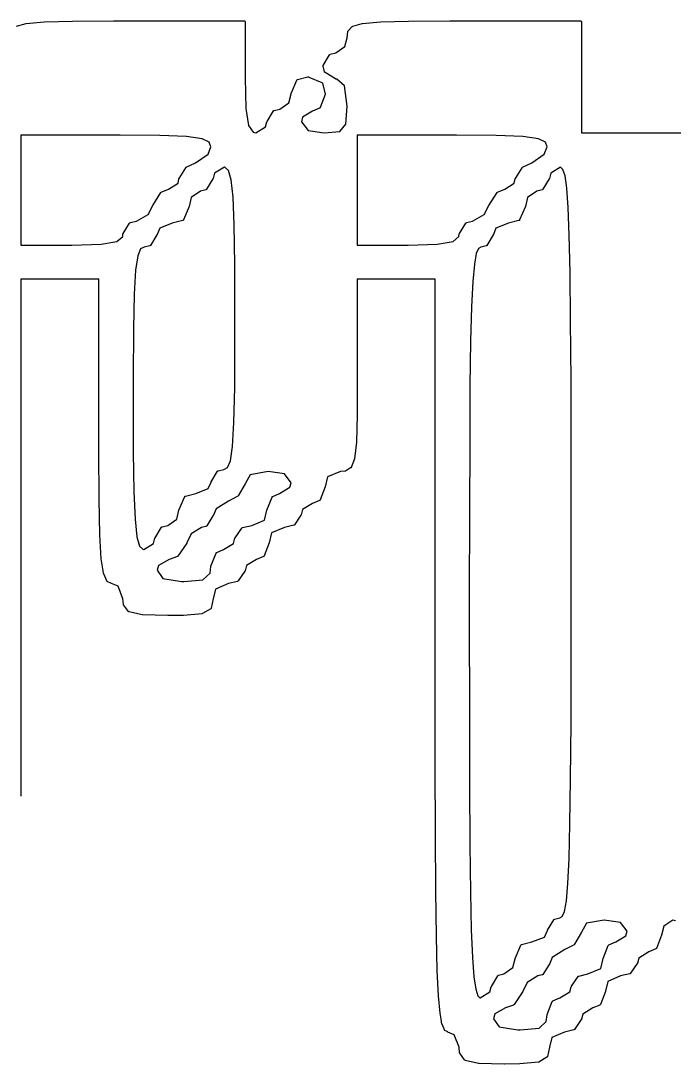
# Model space of a CAD drawing. Header units: millimetres. Extents: x 13 to 222, y -3 to 195.
# Drawn here: x 77.137 to 80.098, y 169.269 to 173.996 of the extents above; entities that cross this region are included whole.
import ezdxf

# ---------------------------------------------------------------- set-up
doc = ezdxf.new("R2010")
doc.units = ezdxf.units.MM
doc.header["$MEASUREMENT"] = 0
doc.layers.add('Silk', color=142, linetype='Continuous')

msp = doc.modelspace()

# ---------------------------------------------------------------- linework, layer by layer
at = {"layer": 'Silk', "linetype": 'Continuous'}
for p, q in [((77.118, 173.9711), (77.161, 173.9839)), ((77.161, 173.9839), (77.162, 173.984)), ((77.162, 173.9841), (77.243, 173.9915)), ((77.162, 173.984), (77.162, 173.9841)), ((77.243, 173.9915), (77.371, 173.9949)), ((77.243, 173.9915), (77.243, 173.9914)), ((77.243, 173.9914), (77.243, 173.9915)), ((77.371, 173.9949), (77.558, 173.9958)), ((77.371, 173.9949), (77.371, 173.9948)), ((77.371, 173.9948), (77.371, 173.9949)), ((77.558, 173.9958), (77.558, 173.9958)), ((77.558, 173.9958), (77.558, 173.9958)), ((77.558, 173.9958), (77.623, 173.9958)), ((77.623, 173.9958), (78.149, 173.9958)), ((78.149, 173.9958), (78.15, 173.9957)), ((78.15, 173.9957), (78.15, 173.9957)), ((78.15, 173.9957), (78.151, 173.9956)), ((78.151, 173.9956), (78.151, 173.9955)), ((78.151, 173.9955), (78.151, 173.9953)), ((78.151, 173.9953), (78.152, 173.9951)), ((78.152, 173.9951), (78.152, 173.9949)), ((78.152, 173.9949), (78.153, 173.9946)), ((78.153, 173.9946), (78.153, 173.9943)), ((78.153, 173.9943), (78.153, 173.994)), ((78.153, 173.994), (78.153, 173.9936)), ((78.153, 173.9936), (78.154, 173.9933)), ((78.154, 173.9933), (78.154, 173.9929)), ((78.154, 173.9929), (78.154, 173.9925)), ((78.154, 173.9925), (78.154, 173.9921)), ((78.154, 173.9921), (78.154, 173.9917)), ((78.154, 173.9917), (78.154, 173.9912)), ((78.154, 173.9912), (78.154, 173.9908)), ((78.154, 173.9908), (78.154, 173.7369)), ((78.621, 173.9499), (78.639, 173.9697)), ((78.639, 173.9697), (78.64, 173.97)), ((78.64, 173.9705), (78.641, 173.9708)), ((78.64, 173.9704), (78.64, 173.9705)), ((78.64, 173.97), (78.64, 173.9704)), ((78.641, 173.9709), (78.642, 173.9711)), ((78.641, 173.9708), (78.641, 173.9709)), ((78.642, 173.9711), (78.685, 173.9839)), ((78.685, 173.9839), (78.686, 173.984)), ((78.686, 173.9841), (78.767, 173.9915)), ((78.686, 173.984), (78.686, 173.9841)), ((78.767, 173.9915), (78.895, 173.9949)), ((78.767, 173.9915), (78.767, 173.9914)), ((78.767, 173.9914), (78.767, 173.9915)), ((78.895, 173.9949), (79.082, 173.9958)), ((78.895, 173.9949), (78.895, 173.9948)), ((78.895, 173.9948), (78.895, 173.9949)), ((79.082, 173.9958), (79.082, 173.9958)), ((79.082, 173.9958), (79.082, 173.9958)), ((79.082, 173.9958), (79.147, 173.9958)), ((79.147, 173.9958), (79.673, 173.9958)), ((79.673, 173.9958), (79.674, 173.9957)), ((79.674, 173.9957), (79.674, 173.9957)), ((79.674, 173.9957), (79.675, 173.9956)), ((79.675, 173.9956), (79.675, 173.9955)), ((79.675, 173.9955), (79.675, 173.9953)), ((79.675, 173.9953), (79.676, 173.9951)), ((79.676, 173.9951), (79.676, 173.9949)), ((79.676, 173.9949), (79.677, 173.9946)), ((79.677, 173.9946), (79.677, 173.9943)), ((79.677, 173.9943), (79.677, 173.994)), ((79.677, 173.994), (79.677, 173.9936)), ((79.677, 173.9936), (79.678, 173.9933)), ((79.678, 173.9933), (79.678, 173.9929)), ((79.678, 173.9929), (79.678, 173.9925)), ((79.678, 173.9925), (79.678, 173.9921)), ((79.678, 173.9921), (79.678, 173.9917)), ((79.678, 173.9917), (79.678, 173.9912)), ((79.678, 173.9912), (79.678, 173.9908)), ((79.678, 173.9908), (79.678, 173.4878)), ((78.606, 173.879), (78.616, 173.9191)), ((78.616, 173.9191), (78.62, 173.9472)), ((78.62, 173.9488), (78.621, 173.9494)), ((78.62, 173.9486), (78.62, 173.9488)), ((78.62, 173.9485), (78.62, 173.9486)), ((78.62, 173.9478), (78.62, 173.9485)), ((78.62, 173.9472), (78.62, 173.9478)), ((78.621, 173.9494), (78.621, 173.9499)), ((78.565, 173.8503), (78.606, 173.879)), ((78.508, 173.7938), (78.537, 173.8419)), ((78.537, 173.8423), (78.538, 173.8427)), ((78.537, 173.8421), (78.537, 173.8423)), ((78.537, 173.8419), (78.537, 173.8421)), ((78.538, 173.8435), (78.539, 173.8438)), ((78.538, 173.8433), (78.538, 173.8435)), ((78.538, 173.8432), (78.538, 173.8433)), ((78.538, 173.8427), (78.538, 173.8432)), ((78.539, 173.8438), (78.54, 173.8441)), ((78.54, 173.8442), (78.565, 173.8503)), ((78.54, 173.8441), (78.54, 173.8442)), ((78.54, 173.8441), (78.54, 173.8441)), ((78.507, 173.7928), (78.508, 173.7934)), ((78.507, 173.7922), (78.507, 173.7928)), ((78.507, 173.792), (78.507, 173.7922)), ((78.507, 173.7918), (78.507, 173.792)), ((78.507, 173.7911), (78.507, 173.7918)), ((78.507, 173.7905), (78.507, 173.7911)), ((78.507, 173.7903), (78.507, 173.7905)), ((78.507, 173.79), (78.507, 173.7903)), ((78.514, 173.7646), (78.507, 173.79)), ((78.508, 173.7936), (78.508, 173.7938)), ((78.508, 173.7934), (78.508, 173.7936)), ((78.154, 173.7369), (78.157, 173.5992)), ((78.362, 173.6662), (78.388, 173.7268)), ((78.388, 173.7273), (78.389, 173.7278)), ((78.388, 173.7268), (78.388, 173.7273)), ((78.389, 173.7286), (78.39, 173.729)), ((78.389, 173.7283), (78.389, 173.7286)), ((78.389, 173.728), (78.389, 173.7283)), ((78.389, 173.7278), (78.389, 173.728)), ((78.39, 173.7293), (78.391, 173.7295)), ((78.39, 173.7291), (78.39, 173.7293)), ((78.39, 173.729), (78.39, 173.7291)), ((78.391, 173.7297), (78.438, 173.7417)), ((78.391, 173.7295), (78.391, 173.7297)), ((78.438, 173.7417), (78.439, 173.7417)), ((78.439, 173.7417), (78.44, 173.7418)), ((78.44, 173.7418), (78.44, 173.7418)), ((78.44, 173.7418), (78.44, 173.7418)), ((78.44, 173.7418), (78.441, 173.7416)), ((78.441, 173.7416), (78.442, 173.7414)), ((78.442, 173.7414), (78.502, 173.7158)), ((78.514, 173.7645), (78.514, 173.7646)), ((78.514, 173.7642), (78.514, 173.7645)), ((78.514, 173.7637), (78.514, 173.7642)), ((78.514, 173.7631), (78.514, 173.7637)), ((78.514, 173.7629), (78.514, 173.7631)), ((78.515, 173.7627), (78.514, 173.7629)), ((78.515, 173.7623), (78.515, 173.7627)), ((78.516, 173.7618), (78.515, 173.7623)), ((78.516, 173.7617), (78.516, 173.7618)), ((78.516, 173.7616), (78.516, 173.7617)), ((78.564, 173.7325), (78.516, 173.7616)), ((78.564, 173.7324), (78.564, 173.7325)), ((78.565, 173.7322), (78.564, 173.7324)), ((78.565, 173.7321), (78.565, 173.7322)), ((78.566, 173.7319), (78.565, 173.7321)), ((78.566, 173.7318), (78.566, 173.7319)), ((78.566, 173.7319), (78.566, 173.7319)), ((78.57, 173.7317), (78.566, 173.7318)), ((78.604, 173.7012), (78.57, 173.7317)), ((78.502, 173.7158), (78.503, 173.7155)), ((78.503, 173.7155), (78.503, 173.7152)), ((78.503, 173.7152), (78.503, 173.715)), ((78.503, 173.715), (78.504, 173.7148)), ((78.504, 173.7148), (78.504, 173.7144)), ((78.504, 173.7144), (78.504, 173.714)), ((78.504, 173.714), (78.504, 173.7137)), ((78.504, 173.7137), (78.505, 173.7134)), ((78.505, 173.7134), (78.505, 173.7129)), ((78.505, 173.7129), (78.505, 173.7124)), ((78.505, 173.7124), (78.517, 173.6655)), ((78.616, 173.6097), (78.604, 173.7012)), ((78.352, 173.625), (78.362, 173.6654)), ((78.362, 173.6658), (78.362, 173.6662)), ((78.362, 173.6654), (78.362, 173.6658)), ((78.517, 173.6624), (78.494, 173.6033)), ((78.517, 173.6655), (78.517, 173.6648)), ((78.517, 173.6648), (78.517, 173.6642)), ((78.517, 173.6642), (78.517, 173.6639)), ((78.517, 173.6639), (78.517, 173.6637)), ((78.517, 173.6637), (78.517, 173.6631)), ((78.517, 173.6631), (78.517, 173.6624)), ((78.157, 173.5992), (78.169, 173.5217)), ((78.254, 173.5398), (78.283, 173.5879)), ((78.283, 173.5883), (78.284, 173.5887)), ((78.283, 173.5881), (78.283, 173.5883)), ((78.283, 173.5879), (78.283, 173.5881)), ((78.284, 173.5895), (78.285, 173.5898)), ((78.284, 173.5893), (78.284, 173.5895)), ((78.284, 173.5892), (78.284, 173.5893)), ((78.284, 173.5887), (78.284, 173.5892)), ((78.285, 173.5898), (78.286, 173.5901)), ((78.286, 173.5902), (78.311, 173.5963)), ((78.286, 173.5901), (78.286, 173.5902)), ((78.286, 173.5901), (78.286, 173.5901)), ((78.311, 173.5963), (78.352, 173.625)), ((78.46, 173.5872), (78.414, 173.5594)), ((78.491, 173.6005), (78.46, 173.5872)), ((78.492, 173.6007), (78.491, 173.6005)), ((78.493, 173.6015), (78.492, 173.6011)), ((78.492, 173.6011), (78.492, 173.6008)), ((78.492, 173.6008), (78.492, 173.6007)), ((78.494, 173.6024), (78.493, 173.6019)), ((78.493, 173.6019), (78.493, 173.6017)), ((78.493, 173.6017), (78.493, 173.6015)), ((78.494, 173.6033), (78.494, 173.6031)), ((78.494, 173.6031), (78.494, 173.6029)), ((78.494, 173.6029), (78.494, 173.6024)), ((78.61, 173.5278), (78.616, 173.6097)), ((78.247, 173.5151), (78.253, 173.5384)), ((78.253, 173.5384), (78.254, 173.5391)), ((78.254, 173.5391), (78.254, 173.5398)), ((78.414, 173.5594), (78.409, 173.5383)), ((78.409, 173.5383), (78.439, 173.4987)), ((78.169, 173.5217), (78.19, 173.491)), ((78.19, 173.491), (78.203, 173.4881)), ((78.203, 173.4881), (78.247, 173.5151)), ((78.439, 173.4987), (78.512, 173.4878)), ((78.512, 173.4878), (78.583, 173.4947)), ((78.583, 173.4947), (78.61, 173.5278)), ((79.678, 173.4878), (80.181, 173.4878)), ((77.569, 173.4778), (77.138, 173.4778)), ((77.138, 173.4778), (77.138, 172.9798)), ((77.588, 173.4778), (77.569, 173.4778)), ((77.768, 173.4764), (77.588, 173.4778)), ((77.888, 173.4714), (77.768, 173.4764)), ((77.959, 173.4615), (77.888, 173.4714)), ((77.991, 173.4461), (77.959, 173.4615)), ((77.999, 173.425), (77.991, 173.4461)), ((79.093, 173.4778), (78.662, 173.4778)), ((78.662, 173.4778), (78.662, 172.9798)), ((79.112, 173.4778), (79.093, 173.4778)), ((79.292, 173.4764), (79.112, 173.4778)), ((79.412, 173.4714), (79.292, 173.4764)), ((79.483, 173.4615), (79.412, 173.4714)), ((79.515, 173.4461), (79.483, 173.4615)), ((79.523, 173.425), (79.515, 173.4461)), ((77.929, 173.3525), (77.986, 173.3911)), ((77.986, 173.3911), (77.999, 173.425)), ((79.453, 173.3525), (79.51, 173.3911)), ((79.51, 173.3911), (79.523, 173.425)), ((77.887, 173.3322), (77.929, 173.3525)), ((79.411, 173.3322), (79.453, 173.3525)), ((77.855, 173.2817), (77.885, 173.3304)), ((77.885, 173.3304), (77.886, 173.3308)), ((77.886, 173.3317), (77.887, 173.3319)), ((77.886, 173.3314), (77.886, 173.3317)), ((77.886, 173.3312), (77.886, 173.3314)), ((77.886, 173.3308), (77.886, 173.3312)), ((77.887, 173.3319), (77.887, 173.3322)), ((78.015, 173.3054), (78.009, 173.282)), ((78.06, 173.3325), (78.015, 173.3054)), ((78.064, 173.3319), (78.06, 173.3325)), ((78.079, 173.3176), (78.064, 173.3319)), ((78.091, 173.2756), (78.079, 173.3176)), ((79.379, 173.2817), (79.409, 173.3304)), ((79.409, 173.3304), (79.41, 173.3308)), ((79.41, 173.3317), (79.411, 173.3319)), ((79.41, 173.3314), (79.41, 173.3317)), ((79.41, 173.3312), (79.41, 173.3314)), ((79.41, 173.3308), (79.41, 173.3312)), ((79.411, 173.3319), (79.411, 173.3322)), ((79.539, 173.3054), (79.533, 173.282)), ((79.584, 173.3325), (79.539, 173.3054)), ((79.584, 173.3324), (79.584, 173.3325)), ((79.594, 173.3229), (79.584, 173.3324)), ((79.604, 173.2934), (79.594, 173.3229)), ((77.807, 173.2333), (77.85, 173.2607)), ((77.85, 173.2607), (77.854, 173.2801)), ((77.854, 173.2809), (77.855, 173.2817)), ((77.854, 173.2801), (77.854, 173.2809)), ((78.008, 173.2807), (77.979, 173.2325)), ((78.009, 173.2813), (78.008, 173.2807)), ((78.009, 173.282), (78.009, 173.2813)), ((78.099, 173.1962), (78.091, 173.2756)), ((79.331, 173.2333), (79.374, 173.2607)), ((79.374, 173.2607), (79.378, 173.2801)), ((79.378, 173.2809), (79.379, 173.2817)), ((79.378, 173.2801), (79.378, 173.2809)), ((79.532, 173.2807), (79.503, 173.2325)), ((79.533, 173.2813), (79.532, 173.2807)), ((79.533, 173.282), (79.533, 173.2813)), ((79.612, 173.2373), (79.604, 173.2934)), ((77.735, 173.1589), (77.772, 173.2178)), ((77.772, 173.2183), (77.773, 173.2189)), ((77.772, 173.2178), (77.772, 173.2183)), ((77.773, 173.2191), (77.774, 173.2195)), ((77.773, 173.219), (77.773, 173.2191)), ((77.773, 173.2189), (77.773, 173.219)), ((77.774, 173.2198), (77.807, 173.2333)), ((77.774, 173.2195), (77.774, 173.2198)), ((77.952, 173.2242), (77.91, 173.1955)), ((77.976, 173.2303), (77.952, 173.2242)), ((77.977, 173.2304), (77.976, 173.2303)), ((77.978, 173.231), (77.977, 173.2307)), ((77.977, 173.2307), (77.977, 173.2304)), ((77.977, 173.2304), (77.977, 173.2304)), ((77.979, 173.2317), (77.978, 173.2312)), ((77.978, 173.2312), (77.978, 173.2311)), ((77.978, 173.2311), (77.978, 173.231)), ((77.979, 173.2325), (77.979, 173.2324)), ((77.979, 173.2324), (77.979, 173.2322)), ((77.979, 173.2322), (77.979, 173.2317)), ((79.259, 173.1589), (79.296, 173.2178)), ((79.296, 173.2183), (79.297, 173.2189)), ((79.296, 173.2178), (79.296, 173.2183)), ((79.297, 173.2191), (79.298, 173.2195)), ((79.297, 173.219), (79.297, 173.2191)), ((79.297, 173.2189), (79.297, 173.219)), ((79.298, 173.2198), (79.331, 173.2333)), ((79.298, 173.2195), (79.298, 173.2198)), ((79.476, 173.2242), (79.434, 173.1955)), ((79.5, 173.2303), (79.476, 173.2242)), ((79.501, 173.2304), (79.5, 173.2303)), ((79.502, 173.231), (79.501, 173.2307)), ((79.501, 173.2307), (79.501, 173.2304)), ((79.501, 173.2304), (79.501, 173.2304)), ((79.503, 173.2317), (79.502, 173.2312)), ((79.502, 173.2312), (79.502, 173.2311)), ((79.502, 173.2311), (79.502, 173.231)), ((79.503, 173.2325), (79.503, 173.2324)), ((79.503, 173.2324), (79.503, 173.2322)), ((79.503, 173.2322), (79.503, 173.2317)), ((79.618, 173.1495), (79.612, 173.2373)), ((77.714, 173.1178), (77.735, 173.1585)), ((77.735, 173.1587), (77.735, 173.1589)), ((77.735, 173.1585), (77.735, 173.1587)), ((77.9, 173.1543), (77.874, 173.0936)), ((77.91, 173.1955), (77.9, 173.1551)), ((77.9, 173.1551), (77.9, 173.1547)), ((77.9, 173.1547), (77.9, 173.1543)), ((78.105, 173.0711), (78.099, 173.1962)), ((79.238, 173.1178), (79.259, 173.1585)), ((79.259, 173.1587), (79.259, 173.1589)), ((79.259, 173.1585), (79.259, 173.1587)), ((79.424, 173.1543), (79.398, 173.0936)), ((79.434, 173.1955), (79.424, 173.1551)), ((79.424, 173.1551), (79.424, 173.1547)), ((79.424, 173.1547), (79.424, 173.1543)), ((77.661, 173.0884), (77.714, 173.1178)), ((79.185, 173.0884), (79.238, 173.1178)), ((79.623, 173.0242), (79.618, 173.1495)), ((77.601, 173.0319), (77.63, 173.0792)), ((77.63, 173.0795), (77.631, 173.08)), ((77.63, 173.0793), (77.63, 173.0795)), ((77.63, 173.0792), (77.63, 173.0793)), ((77.631, 173.0806), (77.632, 173.0807)), ((77.631, 173.0805), (77.631, 173.0806)), ((77.631, 173.08), (77.631, 173.0805)), ((77.632, 173.081), (77.633, 173.0813)), ((77.632, 173.0807), (77.632, 173.081)), ((77.633, 173.0814), (77.661, 173.0884)), ((77.633, 173.0813), (77.633, 173.0814)), ((77.633, 173.0813), (77.633, 173.0813)), ((77.824, 173.0789), (77.767, 173.0571)), ((77.871, 173.0908), (77.824, 173.0789)), ((77.872, 173.0911), (77.871, 173.091)), ((77.871, 173.091), (77.871, 173.0908)), ((77.873, 173.0919), (77.872, 173.0915)), ((77.872, 173.0915), (77.872, 173.0913)), ((77.872, 173.0913), (77.872, 173.0911)), ((77.874, 173.0927), (77.873, 173.0925)), ((77.873, 173.0925), (77.873, 173.0922)), ((77.873, 173.0922), (77.873, 173.0919)), ((77.874, 173.0936), (77.874, 173.0932)), ((77.874, 173.0932), (77.874, 173.0927)), ((78.107, 172.8915), (78.105, 173.0711)), ((79.125, 173.0319), (79.154, 173.0792)), ((79.154, 173.0795), (79.155, 173.08)), ((79.154, 173.0793), (79.154, 173.0795)), ((79.154, 173.0792), (79.154, 173.0793)), ((79.155, 173.0806), (79.156, 173.0807)), ((79.155, 173.0805), (79.155, 173.0806)), ((79.155, 173.08), (79.155, 173.0805)), ((79.156, 173.081), (79.157, 173.0813)), ((79.156, 173.0807), (79.156, 173.081)), ((79.157, 173.0814), (79.185, 173.0884)), ((79.157, 173.0813), (79.157, 173.0814)), ((79.157, 173.0813), (79.157, 173.0813)), ((79.348, 173.0789), (79.291, 173.0571)), ((79.395, 173.0908), (79.348, 173.0789)), ((79.396, 173.0911), (79.395, 173.091)), ((79.395, 173.091), (79.395, 173.0908)), ((79.397, 173.0919), (79.396, 173.0915)), ((79.396, 173.0915), (79.396, 173.0913)), ((79.396, 173.0913), (79.396, 173.0911)), ((79.398, 173.0927), (79.397, 173.0925)), ((79.397, 173.0925), (79.397, 173.0922)), ((79.397, 173.0922), (79.397, 173.0919)), ((79.398, 173.0936), (79.398, 173.0932)), ((79.398, 173.0932), (79.398, 173.0927)), ((77.573, 172.9961), (77.599, 173.0194)), ((77.599, 173.0194), (77.6, 173.0299)), ((77.6, 173.0309), (77.601, 173.0316)), ((77.6, 173.0303), (77.6, 173.0309)), ((77.6, 173.0301), (77.6, 173.0303)), ((77.6, 173.0299), (77.6, 173.0301)), ((77.601, 173.0317), (77.601, 173.0319)), ((77.601, 173.0316), (77.601, 173.0317)), ((77.754, 173.0267), (77.725, 172.9786)), ((77.755, 173.027), (77.754, 173.0267)), ((77.767, 173.0571), (77.755, 173.0273)), ((77.755, 173.0273), (77.755, 173.027)), ((79.097, 172.9961), (79.123, 173.0194)), ((79.123, 173.0194), (79.124, 173.0299)), ((79.124, 173.0309), (79.125, 173.0316)), ((79.124, 173.0303), (79.124, 173.0309)), ((79.124, 173.0301), (79.124, 173.0303)), ((79.124, 173.0299), (79.124, 173.0301)), ((79.125, 173.0317), (79.125, 173.0319)), ((79.125, 173.0316), (79.125, 173.0317)), ((79.278, 173.0267), (79.249, 172.9786)), ((79.279, 173.027), (79.278, 173.0267)), ((79.291, 173.0571), (79.279, 173.0273)), ((79.279, 173.0273), (79.279, 173.027)), ((79.627, 172.8558), (79.623, 173.0242)), ((77.138, 172.9798), (77.369, 172.9798)), ((77.369, 172.9798), (77.501, 172.9834)), ((77.501, 172.9834), (77.573, 172.9961)), ((77.697, 172.9701), (77.68, 172.9621)), ((77.722, 172.9763), (77.697, 172.9701)), ((77.723, 172.9764), (77.722, 172.9763)), ((77.724, 172.977), (77.723, 172.9767)), ((77.723, 172.9767), (77.723, 172.9764)), ((77.723, 172.9764), (77.723, 172.9764)), ((77.725, 172.9777), (77.724, 172.9772)), ((77.724, 172.9772), (77.724, 172.9771)), ((77.724, 172.9771), (77.724, 172.977)), ((77.725, 172.9786), (77.725, 172.9784)), ((77.725, 172.9784), (77.725, 172.9782)), ((77.725, 172.9782), (77.725, 172.9777)), ((78.662, 172.9798), (78.893, 172.9798)), ((78.893, 172.9798), (79.025, 172.9834)), ((79.025, 172.9834), (79.097, 172.9961)), ((79.222, 172.9701), (79.211, 172.9642)), ((79.246, 172.9763), (79.222, 172.9701)), ((79.247, 172.9764), (79.246, 172.9763)), ((79.248, 172.977), (79.247, 172.9767)), ((79.247, 172.9767), (79.247, 172.9764)), ((79.247, 172.9764), (79.247, 172.9764)), ((79.249, 172.9777), (79.248, 172.9772)), ((79.248, 172.9772), (79.248, 172.9771)), ((79.248, 172.9771), (79.248, 172.977)), ((79.249, 172.9786), (79.249, 172.9784)), ((79.249, 172.9784), (79.249, 172.9782)), ((79.249, 172.9782), (79.249, 172.9777)), ((77.667, 172.9314), (77.657, 172.866)), ((77.68, 172.9621), (77.667, 172.9314)), ((79.201, 172.9413), (79.193, 172.8931)), ((79.211, 172.9642), (79.201, 172.9413)), ((78.108, 172.6482), (78.107, 172.8915)), ((78.107, 172.8915), (78.107, 172.8915)), ((79.193, 172.8931), (79.186, 172.8147)), ((77.491, 172.8247), (77.138, 172.8247)), ((77.138, 172.8247), (77.138, 171.3782)), ((77.491, 172.1402), (77.491, 172.8247)), ((77.657, 172.866), (77.651, 172.758)), ((79.015, 172.8247), (78.662, 172.8247)), ((78.662, 172.8247), (78.662, 172.3942)), ((79.015, 171.1242), (79.015, 172.8247)), ((79.629, 172.6382), (79.627, 172.8558)), ((79.186, 172.8147), (79.18, 172.7005)), ((77.651, 172.758), (77.648, 172.5985)), ((79.18, 172.7005), (79.176, 172.5447)), ((78.108, 172.555), (78.108, 172.6482)), ((79.631, 172.3656), (79.629, 172.6382)), ((77.648, 172.5985), (77.646, 172.3786)), ((78.107, 172.3351), (78.108, 172.555)), ((79.176, 172.5447), (79.173, 172.3414)), ((79.176, 172.5447), (79.176, 172.5447)), ((77.646, 172.3786), (77.646, 172.2854)), ((78.662, 172.3942), (78.662, 172.3942)), ((78.662, 172.3942), (78.662, 172.3942)), ((78.662, 172.3942), (78.662, 172.2104)), ((79.632, 172.0323), (79.631, 172.3656)), ((78.103, 172.1756), (78.107, 172.3351)), ((79.173, 172.3414), (79.172, 172.0848)), ((77.646, 172.2854), (77.647, 172.0421)), ((78.662, 172.2103), (78.658, 172.087)), ((78.662, 172.2104), (78.662, 172.2104)), ((78.662, 172.2104), (78.662, 172.2103)), ((78.097, 172.0676), (78.103, 172.1756)), ((77.491, 172.047), (77.491, 172.1402)), ((78.087, 172.0023), (78.097, 172.0676)), ((78.658, 172.0866), (78.65, 172.0119)), ((78.658, 172.087), (78.658, 172.0868)), ((78.658, 172.0868), (78.658, 172.0866)), ((79.172, 172.0848), (79.171, 171.7691)), ((77.493, 171.827), (77.491, 172.047)), ((77.491, 172.047), (77.491, 172.047)), ((77.491, 172.047), (77.491, 172.047)), ((77.647, 172.0421), (77.65, 171.8625)), ((79.632, 171.6322), (79.632, 172.0323)), ((78.074, 171.9715), (78.087, 172.0023)), ((78.635, 171.9723), (78.634, 171.9716)), ((78.65, 172.0106), (78.635, 171.9723)), ((78.65, 172.0119), (78.65, 172.0112)), ((78.65, 172.0112), (78.65, 172.0106)), ((78, 171.907), (78.029, 171.9551)), ((78.029, 171.9554), (78.03, 171.9559)), ((78.029, 171.9552), (78.029, 171.9554)), ((78.029, 171.9551), (78.029, 171.9552)), ((78.03, 171.9566), (78.031, 171.9569)), ((78.03, 171.9565), (78.03, 171.9566)), ((78.03, 171.9564), (78.03, 171.9565)), ((78.03, 171.9559), (78.03, 171.9564)), ((78.031, 171.9569), (78.032, 171.9572)), ((78.032, 171.9573), (78.057, 171.9635)), ((78.032, 171.9572), (78.032, 171.9573)), ((78.032, 171.9573), (78.032, 171.9573)), ((78.057, 171.9635), (78.074, 171.9715)), ((78.177, 171.9395), (78.154, 171.8986)), ((78.258, 171.9537), (78.177, 171.9395)), ((78.332, 171.9429), (78.258, 171.9537)), ((78.362, 171.9033), (78.332, 171.9429)), ((78.528, 171.9295), (78.517, 171.885)), ((78.586, 171.9539), (78.528, 171.9295)), ((78.606, 171.9554), (78.586, 171.9539)), ((78.607, 171.9554), (78.606, 171.9554)), ((78.608, 171.9556), (78.607, 171.9554)), ((78.607, 171.9554), (78.607, 171.9554)), ((78.609, 171.956), (78.608, 171.9559)), ((78.608, 171.9559), (78.608, 171.9558)), ((78.608, 171.9558), (78.608, 171.9556)), ((78.632, 171.9698), (78.609, 171.956)), ((78.633, 171.9704), (78.632, 171.9698)), ((78.634, 171.9709), (78.633, 171.9704)), ((78.634, 171.9716), (78.634, 171.971)), ((78.634, 171.971), (78.634, 171.9709)), ((78.634, 171.9709), (78.634, 171.9709)), ((77.987, 171.8766), (78, 171.9063)), ((78, 171.9066), (78, 171.907)), ((78, 171.9063), (78, 171.9066)), ((78.154, 171.8986), (78.123, 171.8436)), ((78.154, 171.8986), (78.154, 171.8986)), ((78.31, 171.8544), (78.356, 171.8822)), ((78.356, 171.8822), (78.362, 171.9033)), ((78.517, 171.8844), (78.494, 171.8253)), ((78.517, 171.885), (78.517, 171.8847)), ((78.517, 171.8847), (78.517, 171.8844)), ((77.65, 171.8625), (77.655, 171.7374)), ((77.854, 171.7793), (77.88, 171.84)), ((77.88, 171.8404), (77.881, 171.8409)), ((77.88, 171.84), (77.88, 171.8404)), ((77.881, 171.8418), (77.882, 171.8422)), ((77.881, 171.8414), (77.881, 171.8418)), ((77.881, 171.8412), (77.881, 171.8414)), ((77.881, 171.8409), (77.881, 171.8412)), ((77.882, 171.8425), (77.883, 171.8426)), ((77.882, 171.8423), (77.882, 171.8425)), ((77.882, 171.8422), (77.882, 171.8423)), ((77.883, 171.8429), (77.93, 171.8547)), ((77.883, 171.8426), (77.883, 171.8429)), ((77.93, 171.8547), (77.987, 171.8766)), ((78.121, 171.8416), (78.079, 171.8198)), ((78.122, 171.8419), (78.121, 171.8416)), ((78.123, 171.8426), (78.122, 171.8424)), ((78.122, 171.8424), (78.122, 171.8422)), ((78.122, 171.8422), (78.122, 171.8419)), ((78.123, 171.8436), (78.123, 171.8431)), ((78.123, 171.8431), (78.123, 171.8426)), ((78.253, 171.7792), (78.276, 171.8383)), ((78.276, 171.8388), (78.277, 171.8392)), ((78.276, 171.8385), (78.276, 171.8388)), ((78.276, 171.8383), (78.276, 171.8385)), ((78.277, 171.8401), (78.278, 171.8405)), ((78.277, 171.8399), (78.277, 171.8401)), ((78.277, 171.8398), (78.277, 171.8399)), ((78.277, 171.8392), (78.277, 171.8398)), ((78.278, 171.8405), (78.278, 171.8409)), ((78.278, 171.8409), (78.279, 171.8409)), ((78.279, 171.8411), (78.31, 171.8544)), ((78.279, 171.8409), (78.279, 171.8411)), ((77.493, 171.8269), (77.493, 171.827)), ((77.493, 171.827), (77.493, 171.827)), ((77.496, 171.6673), (77.493, 171.8269)), ((78.022, 171.7843), (78.009, 171.7531)), ((78.079, 171.8198), (78.022, 171.7843)), ((78.46, 171.8092), (78.414, 171.7814)), ((78.491, 171.8225), (78.46, 171.8092)), ((78.492, 171.8227), (78.491, 171.8225)), ((78.493, 171.8235), (78.492, 171.8231)), ((78.492, 171.8231), (78.492, 171.8228)), ((78.492, 171.8228), (78.492, 171.8227)), ((78.494, 171.8244), (78.493, 171.8239)), ((78.493, 171.8239), (78.493, 171.8237)), ((78.493, 171.8237), (78.493, 171.8235)), ((78.494, 171.8253), (78.494, 171.8251)), ((78.494, 171.8251), (78.494, 171.8249)), ((78.494, 171.8249), (78.494, 171.8244)), ((77.655, 171.7374), (77.663, 171.658)), ((77.803, 171.7094), (77.844, 171.7381)), ((77.844, 171.7381), (77.854, 171.7785)), ((77.854, 171.7789), (77.854, 171.7793)), ((77.854, 171.7785), (77.854, 171.7789)), ((78.008, 171.7523), (77.98, 171.707)), ((78.009, 171.7527), (78.008, 171.7523)), ((78.009, 171.7531), (78.009, 171.7527)), ((78.242, 171.7341), (78.253, 171.7786)), ((78.253, 171.7789), (78.253, 171.7792)), ((78.253, 171.7786), (78.253, 171.7789)), ((78.407, 171.7564), (78.377, 171.7121)), ((78.408, 171.7572), (78.407, 171.7564)), ((78.407, 171.7564), (78.407, 171.7564)), ((78.407, 171.7564), (78.407, 171.7564)), ((78.414, 171.7814), (78.408, 171.758)), ((78.408, 171.758), (78.408, 171.758)), ((78.408, 171.758), (78.408, 171.758)), ((78.408, 171.758), (78.408, 171.7572)), ((79.171, 171.7691), (79.17, 171.3883)), ((77.746, 171.653), (77.775, 171.7011)), ((77.775, 171.7014), (77.776, 171.7019)), ((77.775, 171.7012), (77.775, 171.7014)), ((77.775, 171.7011), (77.775, 171.7012)), ((77.776, 171.7026), (77.777, 171.7029)), ((77.776, 171.7025), (77.776, 171.7026)), ((77.776, 171.7024), (77.776, 171.7025)), ((77.776, 171.7019), (77.776, 171.7024)), ((77.777, 171.7029), (77.778, 171.7032)), ((77.778, 171.7033), (77.803, 171.7094)), ((77.778, 171.7032), (77.778, 171.7033)), ((77.778, 171.7033), (77.778, 171.7033)), ((77.956, 171.7001), (77.909, 171.6709)), ((77.976, 171.7048), (77.956, 171.7001)), ((77.977, 171.7048), (77.976, 171.7048)), ((77.978, 171.7054), (77.977, 171.7052)), ((77.977, 171.7052), (77.977, 171.7049)), ((77.977, 171.7049), (77.977, 171.7048)), ((77.979, 171.7062), (77.978, 171.7057)), ((77.978, 171.7057), (77.978, 171.7056)), ((77.978, 171.7056), (77.978, 171.7054)), ((77.98, 171.707), (77.979, 171.7068)), ((77.979, 171.7068), (77.979, 171.7066)), ((77.979, 171.7066), (77.979, 171.7062)), ((78.109, 171.6532), (78.139, 171.6975)), ((78.139, 171.6977), (78.14, 171.6982)), ((78.139, 171.6976), (78.139, 171.6977)), ((78.139, 171.6975), (78.139, 171.6976)), ((78.14, 171.6988), (78.141, 171.6989)), ((78.14, 171.6982), (78.14, 171.6988)), ((78.14, 171.6988), (78.14, 171.6988)), ((78.141, 171.6992), (78.142, 171.6995)), ((78.141, 171.6989), (78.141, 171.6992)), ((78.142, 171.6996), (78.184, 171.7096)), ((78.142, 171.6995), (78.142, 171.6996)), ((78.142, 171.6995), (78.142, 171.6995)), ((78.184, 171.7096), (78.242, 171.7341)), ((78.332, 171.7), (78.274, 171.6755)), ((78.374, 171.7101), (78.332, 171.7)), ((78.375, 171.7104), (78.374, 171.7101)), ((78.374, 171.7101), (78.374, 171.7101)), ((78.374, 171.7101), (78.374, 171.7101)), ((78.376, 171.7107), (78.375, 171.7104)), ((78.377, 171.7114), (78.376, 171.7109)), ((78.376, 171.7109), (78.376, 171.7108)), ((78.376, 171.7108), (78.376, 171.7107)), ((78.377, 171.7121), (78.377, 171.712)), ((78.377, 171.712), (78.377, 171.7119)), ((78.377, 171.7119), (78.377, 171.7114)), ((77.496, 171.6672), (77.496, 171.6673)), ((77.496, 171.6671), (77.496, 171.6672)), ((77.502, 171.5588), (77.496, 171.6671)), ((77.663, 171.658), (77.675, 171.6161)), ((77.739, 171.6282), (77.745, 171.6516)), ((77.745, 171.6516), (77.746, 171.6523)), ((77.746, 171.6523), (77.746, 171.653)), ((77.909, 171.6709), (77.889, 171.6301)), ((78.102, 171.6282), (78.108, 171.6516)), ((78.108, 171.6516), (78.109, 171.6524)), ((78.108, 171.6516), (78.108, 171.6516)), ((78.108, 171.6516), (78.108, 171.6516)), ((78.109, 171.6524), (78.109, 171.6532)), ((78.109, 171.6532), (78.109, 171.6532)), ((78.109, 171.6532), (78.109, 171.6532)), ((78.274, 171.6755), (78.263, 171.631)), ((77.675, 171.6161), (77.691, 171.6017)), ((77.691, 171.6017), (77.695, 171.6011)), ((77.695, 171.6011), (77.739, 171.6282)), ((77.889, 171.6294), (77.849, 171.5704)), ((77.889, 171.6301), (77.889, 171.6298)), ((77.889, 171.6298), (77.889, 171.6294)), ((78.025, 171.5871), (78.056, 171.6004)), ((78.056, 171.6004), (78.102, 171.6282)), ((78.263, 171.6304), (78.24, 171.5713)), ((78.263, 171.631), (78.263, 171.6307)), ((78.263, 171.6307), (78.263, 171.6304)), ((79.632, 171.5134), (79.632, 171.6322)), ((79.632, 171.6322), (79.632, 171.6322)), ((77.502, 171.5586), (77.502, 171.5588)), ((77.502, 171.5583), (77.502, 171.5586)), ((77.51, 171.5045), (77.502, 171.5583)), ((77.81, 171.5551), (77.762, 171.5287)), ((77.847, 171.5685), (77.81, 171.5551)), ((77.848, 171.5692), (77.847, 171.5689)), ((77.847, 171.5689), (77.847, 171.5685)), ((77.849, 171.5699), (77.848, 171.5694)), ((77.848, 171.5694), (77.848, 171.5693)), ((77.848, 171.5693), (77.848, 171.5692)), ((77.849, 171.5704), (77.849, 171.5699)), ((77.999, 171.5252), (78.022, 171.5843)), ((78.022, 171.5848), (78.023, 171.5852)), ((78.022, 171.5845), (78.022, 171.5848)), ((78.022, 171.5843), (78.022, 171.5845)), ((78.023, 171.5861), (78.024, 171.5865)), ((78.023, 171.5859), (78.023, 171.5861)), ((78.023, 171.5858), (78.023, 171.5859)), ((78.023, 171.5852), (78.023, 171.5858)), ((78.024, 171.5865), (78.024, 171.5869)), ((78.024, 171.5869), (78.025, 171.5869)), ((78.025, 171.5869), (78.025, 171.5871)), ((78.206, 171.5552), (78.16, 171.5274)), ((78.237, 171.5685), (78.206, 171.5552)), ((78.238, 171.5687), (78.237, 171.5685)), ((78.239, 171.5695), (78.238, 171.5691)), ((78.238, 171.5691), (78.238, 171.5688)), ((78.238, 171.5688), (78.238, 171.5687)), ((78.24, 171.5704), (78.239, 171.5699)), ((78.239, 171.5699), (78.239, 171.5697)), ((78.239, 171.5697), (78.239, 171.5695)), ((78.24, 171.5713), (78.24, 171.5711)), ((78.24, 171.5711), (78.24, 171.5709)), ((78.24, 171.5709), (78.24, 171.5704)), ((77.512, 171.4921), (77.51, 171.5045)), ((77.762, 171.5287), (77.756, 171.5061)), ((77.756, 171.5061), (77.781, 171.4696)), ((77.995, 171.4931), (77.999, 171.524)), ((77.999, 171.5246), (77.999, 171.5252)), ((77.999, 171.524), (77.999, 171.5246)), ((78.153, 171.5024), (78.123, 171.4581)), ((78.154, 171.5033), (78.153, 171.5024)), ((78.153, 171.5024), (78.153, 171.5024)), ((78.153, 171.5024), (78.153, 171.5024)), ((78.16, 171.5274), (78.154, 171.504)), ((78.154, 171.504), (78.154, 171.504)), ((78.154, 171.504), (78.154, 171.504)), ((78.154, 171.504), (78.154, 171.5033)), ((79.632, 171.5052), (79.632, 171.5134)), ((79.632, 171.1326), (79.632, 171.5052)), ((77.512, 171.4915), (77.512, 171.4921)), ((77.513, 171.4909), (77.512, 171.4915)), ((77.527, 171.4578), (77.513, 171.4909)), ((77.527, 171.4577), (77.527, 171.4578)), ((77.527, 171.4578), (77.527, 171.4578)), ((77.527, 171.4571), (77.527, 171.4577)), ((77.528, 171.4564), (77.527, 171.4571)), ((77.528, 171.4563), (77.528, 171.4564)), ((77.528, 171.4564), (77.528, 171.4564)), ((77.528, 171.4558), (77.528, 171.4563)), ((77.529, 171.4554), (77.528, 171.4558)), ((77.529, 171.4553), (77.529, 171.4554)), ((77.548, 171.4463), (77.529, 171.4553)), ((77.529, 171.4553), (77.529, 171.4553)), ((77.781, 171.4696), (77.866, 171.4559)), ((77.866, 171.4559), (77.877, 171.4558)), ((77.877, 171.4558), (77.963, 171.4638)), ((77.963, 171.4638), (77.995, 171.4931)), ((78.12, 171.4561), (78.078, 171.446)), ((78.121, 171.4564), (78.12, 171.4561)), ((78.12, 171.4561), (78.12, 171.4561)), ((78.12, 171.4561), (78.12, 171.4561)), ((78.122, 171.4567), (78.121, 171.4564)), ((78.123, 171.4574), (78.122, 171.4569)), ((78.122, 171.4569), (78.122, 171.4568)), ((78.122, 171.4568), (78.122, 171.4567)), ((78.123, 171.4581), (78.123, 171.458)), ((78.123, 171.458), (78.123, 171.4579)), ((78.123, 171.4579), (78.123, 171.4574)), ((77.549, 171.4463), (77.548, 171.4463)), ((77.549, 171.4462), (77.549, 171.4463)), ((77.578, 171.4336), (77.549, 171.4462)), ((77.6, 171.3771), (77.578, 171.4336)), ((78.02, 171.4215), (78.009, 171.3771)), ((78.078, 171.446), (78.02, 171.4215)), ((77.138, 171.3782), (77.138, 171.0159)), ((77.602, 171.3524), (77.6, 171.3771)), ((78.009, 171.3771), (78, 171.3353)), ((79.17, 171.3883), (79.17, 171.3883)), ((79.17, 171.3883), (79.17, 171.2694)), ((77.602, 171.3519), (77.602, 171.3524)), ((77.602, 171.3514), (77.602, 171.3519)), ((77.603, 171.3511), (77.602, 171.3514)), ((77.603, 171.3507), (77.603, 171.3511)), ((77.603, 171.3503), (77.603, 171.3507)), ((77.603, 171.3498), (77.603, 171.3503)), ((77.625, 171.3195), (77.603, 171.3498)), ((77.625, 171.3194), (77.625, 171.3195)), ((77.625, 171.3195), (77.625, 171.3195)), ((77.626, 171.3189), (77.625, 171.3194)), ((77.626, 171.3183), (77.626, 171.3189)), ((77.626, 171.3182), (77.626, 171.3183)), ((77.626, 171.3183), (77.626, 171.3183)), ((77.627, 171.3179), (77.626, 171.3182)), ((77.628, 171.3176), (77.627, 171.3179)), ((77.688, 171.3039), (77.628, 171.3176)), ((77.628, 171.3176), (77.628, 171.3176)), ((77.628, 171.3176), (77.628, 171.3176)), ((77.998, 171.332), (77.961, 171.3101)), ((77.999, 171.3324), (77.998, 171.3322)), ((77.998, 171.3322), (77.998, 171.332)), ((78, 171.3334), (77.999, 171.3331)), ((77.999, 171.3331), (77.999, 171.3328)), ((77.999, 171.3328), (77.999, 171.3324)), ((78, 171.3353), (78, 171.335)), ((78, 171.335), (78, 171.3346)), ((78, 171.3346), (78, 171.3342)), ((78, 171.3342), (78, 171.3337)), ((78, 171.3337), (78, 171.3334)), ((77.689, 171.3039), (77.688, 171.3039)), ((77.689, 171.3038), (77.689, 171.3039)), ((77.804, 171.3007), (77.689, 171.3038)), ((77.805, 171.3007), (77.804, 171.3007)), ((77.875, 171.3014), (77.805, 171.3007)), ((77.805, 171.3007), (77.805, 171.3007)), ((77.959, 171.3095), (77.875, 171.3015)), ((77.875, 171.3015), (77.875, 171.3015)), ((77.875, 171.3015), (77.875, 171.3014)), ((77.96, 171.3098), (77.959, 171.3095)), ((77.959, 171.3095), (77.959, 171.3095)), ((77.959, 171.3095), (77.959, 171.3095)), ((77.961, 171.3101), (77.96, 171.3101)), ((77.96, 171.3101), (77.96, 171.3099)), ((77.96, 171.3099), (77.96, 171.3098)), ((79.17, 171.2694), (79.171, 170.8693)), ((79.015, 171.0054), (79.015, 171.1242)), ((79.631, 170.8884), (79.632, 171.1326)), ((77.138, 171.0159), (77.138, 171.0159)), ((77.138, 171.0159), (77.138, 171.0159)), ((77.138, 171.0159), (77.138, 170.7195)), ((79.016, 170.6245), (79.015, 171.0054)), ((79.015, 171.0054), (79.015, 171.0054)), ((79.631, 170.8168), (79.631, 170.8884)), ((79.631, 170.8884), (79.631, 170.8884)), ((79.171, 170.8693), (79.171, 170.536)), ((79.629, 170.5603), (79.631, 170.8168)), ((77.138, 170.7194), (77.137, 170.4823)), ((77.138, 170.7195), (77.138, 170.7194)), ((77.138, 170.7194), (77.138, 170.7194)), ((79.017, 170.3088), (79.016, 170.6245)), ((79.016, 170.6245), (79.016, 170.6245)), ((79.016, 170.6245), (79.016, 170.6245)), ((79.626, 170.3569), (79.629, 170.5602)), ((79.629, 170.5602), (79.629, 170.5603)), ((79.171, 170.536), (79.173, 170.2635)), ((79.622, 170.2011), (79.626, 170.3569)), ((79.017, 170.3087), (79.017, 170.3088)), ((79.017, 170.3088), (79.017, 170.3088)), ((79.018, 170.0521), (79.017, 170.3087)), ((79.173, 170.2635), (79.173, 170.2635)), ((79.173, 170.2635), (79.175, 170.0459)), ((79.617, 170.0869), (79.622, 170.2011)), ((79.61, 170.0085), (79.617, 170.0869)), ((79.021, 169.8488), (79.018, 170.0521)), ((79.018, 170.0521), (79.018, 170.0521)), ((79.018, 170.0521), (79.018, 170.0521)), ((79.175, 170.0459), (79.179, 169.8774)), ((79.601, 169.9603), (79.61, 170.0085)), ((79.591, 169.9374), (79.601, 169.9603)), ((79.524, 169.875), (79.553, 169.9231)), ((79.553, 169.9234), (79.554, 169.9239)), ((79.553, 169.9232), (79.553, 169.9234)), ((79.553, 169.9231), (79.553, 169.9232)), ((79.554, 169.9246), (79.555, 169.9249)), ((79.554, 169.9245), (79.554, 169.9246)), ((79.554, 169.9244), (79.554, 169.9245)), ((79.554, 169.9239), (79.554, 169.9244)), ((79.555, 169.9249), (79.556, 169.9252)), ((79.556, 169.9253), (79.581, 169.9315)), ((79.556, 169.9252), (79.556, 169.9253)), ((79.556, 169.9253), (79.556, 169.9253)), ((79.581, 169.9315), (79.591, 169.9374)), ((79.701, 169.9075), (79.678, 169.8666)), ((79.782, 169.9217), (79.701, 169.9075)), ((79.856, 169.9109), (79.782, 169.9217)), ((79.886, 169.8713), (79.856, 169.9109)), ((80.051, 169.8935), (80.041, 169.8531)), ((80.092, 169.9215), (80.051, 169.8935)), ((80.105, 169.9186), (80.092, 169.9215)), ((79.021, 169.8487), (79.021, 169.8488)), ((79.021, 169.8488), (79.021, 169.8488)), ((79.025, 169.6928), (79.021, 169.8487)), ((79.179, 169.8774), (79.184, 169.7521)), ((79.511, 169.8446), (79.524, 169.8743)), ((79.524, 169.8746), (79.524, 169.875)), ((79.524, 169.8743), (79.524, 169.8746)), ((79.678, 169.8666), (79.647, 169.8116)), ((79.678, 169.8666), (79.678, 169.8666)), ((79.834, 169.8224), (79.88, 169.8502)), ((79.88, 169.8502), (79.886, 169.8713)), ((80.041, 169.8524), (80.018, 169.7933)), ((80.041, 169.8531), (80.041, 169.8528)), ((80.041, 169.8528), (80.041, 169.8524)), ((79.378, 169.7473), (79.404, 169.808)), ((79.404, 169.8084), (79.405, 169.8089)), ((79.404, 169.808), (79.404, 169.8084)), ((79.405, 169.8098), (79.406, 169.8102)), ((79.405, 169.8094), (79.405, 169.8098)), ((79.405, 169.8092), (79.405, 169.8094)), ((79.405, 169.8089), (79.405, 169.8092)), ((79.406, 169.8105), (79.407, 169.8106)), ((79.406, 169.8103), (79.406, 169.8105)), ((79.406, 169.8102), (79.406, 169.8103)), ((79.407, 169.8109), (79.454, 169.8227)), ((79.407, 169.8106), (79.407, 169.8109)), ((79.454, 169.8227), (79.511, 169.8446)), ((79.645, 169.8096), (79.603, 169.7878)), ((79.646, 169.8099), (79.645, 169.8096)), ((79.647, 169.8106), (79.646, 169.8104)), ((79.646, 169.8104), (79.646, 169.8102)), ((79.646, 169.8102), (79.646, 169.8099)), ((79.647, 169.8116), (79.647, 169.8111)), ((79.647, 169.8111), (79.647, 169.8106)), ((79.777, 169.7472), (79.8, 169.8063)), ((79.8, 169.8068), (79.801, 169.8072)), ((79.8, 169.8065), (79.8, 169.8068)), ((79.8, 169.8063), (79.8, 169.8065)), ((79.801, 169.8081), (79.802, 169.8085)), ((79.801, 169.8079), (79.801, 169.8081)), ((79.801, 169.8078), (79.801, 169.8079)), ((79.801, 169.8072), (79.801, 169.8078)), ((79.802, 169.8085), (79.802, 169.8089)), ((79.802, 169.8089), (79.803, 169.8089)), ((79.803, 169.8091), (79.834, 169.8224)), ((79.803, 169.8089), (79.803, 169.8091)), ((79.184, 169.7521), (79.19, 169.6643)), ((79.546, 169.7523), (79.533, 169.7211)), ((79.603, 169.7878), (79.546, 169.7523)), ((79.984, 169.7772), (79.938, 169.7494)), ((80.015, 169.7905), (79.984, 169.7772)), ((80.016, 169.7907), (80.015, 169.7905)), ((80.017, 169.7915), (80.016, 169.7911)), ((80.016, 169.7911), (80.016, 169.7908)), ((80.016, 169.7908), (80.016, 169.7907)), ((80.018, 169.7924), (80.017, 169.7919)), ((80.017, 169.7919), (80.017, 169.7917)), ((80.017, 169.7917), (80.017, 169.7915)), ((80.018, 169.7933), (80.018, 169.7931)), ((80.018, 169.7931), (80.018, 169.7929)), ((80.018, 169.7929), (80.018, 169.7924)), ((79.327, 169.6774), (79.368, 169.7061)), ((79.368, 169.7061), (79.378, 169.7465)), ((79.378, 169.7469), (79.378, 169.7473)), ((79.378, 169.7465), (79.378, 169.7469)), ((79.532, 169.7203), (79.504, 169.675)), ((79.533, 169.7207), (79.532, 169.7203)), ((79.533, 169.7211), (79.533, 169.7207)), ((79.766, 169.7021), (79.777, 169.7466)), ((79.777, 169.7469), (79.777, 169.7472)), ((79.777, 169.7466), (79.777, 169.7469)), ((79.931, 169.7244), (79.901, 169.6801)), ((79.932, 169.7252), (79.931, 169.7244)), ((79.931, 169.7244), (79.931, 169.7244)), ((79.931, 169.7244), (79.931, 169.7244)), ((79.938, 169.7494), (79.932, 169.726)), ((79.932, 169.726), (79.932, 169.726)), ((79.932, 169.726), (79.932, 169.726)), ((79.932, 169.726), (79.932, 169.7252)), ((79.025, 169.6927), (79.025, 169.6928)), ((79.025, 169.6928), (79.025, 169.6928)), ((79.031, 169.5784), (79.025, 169.6927)), ((79.19, 169.6643), (79.199, 169.6082)), ((79.27, 169.621), (79.299, 169.6691)), ((79.299, 169.6694), (79.3, 169.6699)), ((79.299, 169.6692), (79.299, 169.6694)), ((79.299, 169.6691), (79.299, 169.6692)), ((79.3, 169.6706), (79.301, 169.6709)), ((79.3, 169.6705), (79.3, 169.6706)), ((79.3, 169.6704), (79.3, 169.6705)), ((79.3, 169.6699), (79.3, 169.6704)), ((79.301, 169.6709), (79.302, 169.6712)), ((79.302, 169.6713), (79.327, 169.6774)), ((79.302, 169.6712), (79.302, 169.6713)), ((79.302, 169.6713), (79.302, 169.6713)), ((79.48, 169.6681), (79.433, 169.6389)), ((79.5, 169.6728), (79.48, 169.6681)), ((79.501, 169.6728), (79.5, 169.6728)), ((79.502, 169.6734), (79.501, 169.6732)), ((79.501, 169.6732), (79.501, 169.6729)), ((79.501, 169.6729), (79.501, 169.6728)), ((79.503, 169.6742), (79.502, 169.6737)), ((79.502, 169.6737), (79.502, 169.6736)), ((79.502, 169.6736), (79.502, 169.6734)), ((79.504, 169.675), (79.503, 169.6748)), ((79.503, 169.6748), (79.503, 169.6746)), ((79.503, 169.6746), (79.503, 169.6742)), ((79.633, 169.6212), (79.663, 169.6655)), ((79.663, 169.6657), (79.664, 169.6662)), ((79.663, 169.6656), (79.663, 169.6657)), ((79.663, 169.6655), (79.663, 169.6656)), ((79.664, 169.6668), (79.665, 169.6669)), ((79.664, 169.6662), (79.664, 169.6668)), ((79.664, 169.6668), (79.664, 169.6668)), ((79.665, 169.6672), (79.666, 169.6675)), ((79.665, 169.6669), (79.665, 169.6672)), ((79.666, 169.6676), (79.708, 169.6776)), ((79.666, 169.6675), (79.666, 169.6676)), ((79.666, 169.6675), (79.666, 169.6675)), ((79.708, 169.6776), (79.766, 169.7021)), ((79.856, 169.668), (79.798, 169.6435)), ((79.898, 169.6781), (79.856, 169.668)), ((79.899, 169.6784), (79.898, 169.6781)), ((79.898, 169.6781), (79.898, 169.6781)), ((79.898, 169.6781), (79.898, 169.6781)), ((79.9, 169.6787), (79.899, 169.6784)), ((79.901, 169.6794), (79.9, 169.6789)), ((79.9, 169.6789), (79.9, 169.6788)), ((79.9, 169.6788), (79.9, 169.6787)), ((79.901, 169.6801), (79.901, 169.68)), ((79.901, 169.68), (79.901, 169.6799)), ((79.901, 169.6799), (79.901, 169.6794)), ((79.263, 169.5962), (79.269, 169.6196)), ((79.269, 169.6196), (79.27, 169.6203)), ((79.27, 169.6203), (79.27, 169.621)), ((79.433, 169.6389), (79.413, 169.5981)), ((79.626, 169.5962), (79.632, 169.6196)), ((79.632, 169.6196), (79.633, 169.6204)), ((79.632, 169.6196), (79.632, 169.6196)), ((79.632, 169.6196), (79.632, 169.6196)), ((79.633, 169.6204), (79.633, 169.6212)), ((79.633, 169.6212), (79.633, 169.6212)), ((79.633, 169.6212), (79.633, 169.6212)), ((79.798, 169.6435), (79.787, 169.599)), ((79.031, 169.5783), (79.031, 169.5784)), ((79.031, 169.5782), (79.031, 169.5783)), ((79.038, 169.4994), (79.031, 169.5782)), ((79.199, 169.6082), (79.208, 169.5787)), ((79.208, 169.5787), (79.218, 169.5692)), ((79.218, 169.5692), (79.219, 169.5691)), ((79.219, 169.5691), (79.263, 169.5962)), ((79.413, 169.5974), (79.373, 169.5384)), ((79.413, 169.5981), (79.413, 169.5978)), ((79.413, 169.5978), (79.413, 169.5974)), ((79.549, 169.5551), (79.58, 169.5684)), ((79.58, 169.5684), (79.626, 169.5962)), ((79.787, 169.5984), (79.764, 169.5393)), ((79.787, 169.599), (79.787, 169.5987)), ((79.787, 169.5987), (79.787, 169.5984)), ((79.334, 169.5231), (79.286, 169.4967)), ((79.371, 169.5365), (79.334, 169.5231)), ((79.372, 169.5372), (79.371, 169.5369)), ((79.371, 169.5369), (79.371, 169.5365)), ((79.373, 169.5379), (79.372, 169.5374)), ((79.372, 169.5374), (79.372, 169.5373)), ((79.372, 169.5373), (79.372, 169.5372)), ((79.373, 169.5384), (79.373, 169.5379)), ((79.523, 169.4932), (79.546, 169.5523)), ((79.546, 169.5528), (79.547, 169.5532)), ((79.546, 169.5525), (79.546, 169.5528)), ((79.546, 169.5523), (79.546, 169.5525)), ((79.547, 169.5541), (79.548, 169.5545)), ((79.547, 169.5539), (79.547, 169.5541)), ((79.547, 169.5538), (79.547, 169.5539)), ((79.547, 169.5532), (79.547, 169.5538)), ((79.548, 169.5545), (79.548, 169.5549)), ((79.548, 169.5549), (79.549, 169.5549)), ((79.549, 169.5549), (79.549, 169.5551)), ((79.73, 169.5232), (79.684, 169.4954)), ((79.761, 169.5365), (79.73, 169.5232)), ((79.762, 169.5367), (79.761, 169.5365)), ((79.763, 169.5375), (79.762, 169.5371)), ((79.762, 169.5371), (79.762, 169.5368)), ((79.762, 169.5368), (79.762, 169.5367)), ((79.764, 169.5384), (79.763, 169.5379)), ((79.763, 169.5379), (79.763, 169.5377)), ((79.763, 169.5377), (79.763, 169.5375)), ((79.764, 169.5393), (79.764, 169.5391)), ((79.764, 169.5391), (79.764, 169.5389)), ((79.764, 169.5389), (79.764, 169.5384)), ((79.038, 169.4992), (79.038, 169.4994)), ((79.038, 169.499), (79.038, 169.4992)), ((79.042, 169.4724), (79.038, 169.499)), ((79.046, 169.45), (79.042, 169.4724)), ((79.286, 169.4967), (79.28, 169.4741)), ((79.28, 169.4741), (79.305, 169.4376)), ((79.519, 169.4611), (79.523, 169.492)), ((79.523, 169.4926), (79.523, 169.4932)), ((79.523, 169.492), (79.523, 169.4926)), ((79.677, 169.4704), (79.647, 169.4261)), ((79.678, 169.4712), (79.677, 169.4704)), ((79.677, 169.4704), (79.677, 169.4704)), ((79.677, 169.4704), (79.677, 169.4704)), ((79.684, 169.4954), (79.678, 169.472)), ((79.678, 169.472), (79.678, 169.472)), ((79.678, 169.472), (79.678, 169.472)), ((79.678, 169.472), (79.678, 169.4712)), ((79.046, 169.4495), (79.046, 169.45)), ((79.047, 169.449), (79.046, 169.4495)), ((79.057, 169.4239), (79.047, 169.449)), ((79.058, 169.4232), (79.057, 169.4239)), ((79.058, 169.4226), (79.058, 169.4232)), ((79.058, 169.4225), (79.058, 169.4226)), ((79.058, 169.4224), (79.058, 169.4225)), ((79.059, 169.422), (79.058, 169.4224)), ((79.059, 169.4215), (79.059, 169.422)), ((79.072, 169.4144), (79.059, 169.4215)), ((79.305, 169.4376), (79.39, 169.4239)), ((79.39, 169.4239), (79.401, 169.4238)), ((79.401, 169.4238), (79.487, 169.4318)), ((79.487, 169.4318), (79.519, 169.4611)), ((79.644, 169.4241), (79.602, 169.414)), ((79.645, 169.4244), (79.644, 169.4241)), ((79.644, 169.4241), (79.644, 169.4241)), ((79.644, 169.4241), (79.644, 169.4241)), ((79.646, 169.4247), (79.645, 169.4244)), ((79.647, 169.4254), (79.646, 169.4249)), ((79.646, 169.4249), (79.646, 169.4248)), ((79.646, 169.4248), (79.646, 169.4247)), ((79.647, 169.4261), (79.647, 169.426)), ((79.647, 169.426), (79.647, 169.4259)), ((79.647, 169.4259), (79.647, 169.4254)), ((79.073, 169.4142), (79.072, 169.4144)), ((79.072, 169.4144), (79.072, 169.4144)), ((79.102, 169.4016), (79.073, 169.4142)), ((79.124, 169.3451), (79.102, 169.4016)), ((79.544, 169.3895), (79.533, 169.3451)), ((79.602, 169.414), (79.544, 169.3895)), ((79.126, 169.3204), (79.124, 169.3451)), ((79.533, 169.3451), (79.524, 169.3033)), ((79.126, 169.3199), (79.126, 169.3204)), ((79.126, 169.3194), (79.126, 169.3199)), ((79.127, 169.3191), (79.126, 169.3194)), ((79.127, 169.3187), (79.127, 169.3191)), ((79.127, 169.3183), (79.127, 169.3187)), ((79.127, 169.3178), (79.127, 169.3183)), ((79.149, 169.2875), (79.127, 169.3178)), ((79.149, 169.2874), (79.149, 169.2875)), ((79.149, 169.2875), (79.149, 169.2875)), ((79.15, 169.2869), (79.149, 169.2874)), ((79.15, 169.2863), (79.15, 169.2869)), ((79.15, 169.2862), (79.15, 169.2863)), ((79.15, 169.2863), (79.15, 169.2863)), ((79.151, 169.2859), (79.15, 169.2862)), ((79.152, 169.2856), (79.151, 169.2859)), ((79.212, 169.2719), (79.152, 169.2856)), ((79.152, 169.2856), (79.152, 169.2856)), ((79.152, 169.2856), (79.152, 169.2856)), ((79.483, 169.2775), (79.399, 169.2695)), ((79.484, 169.2778), (79.483, 169.2775)), ((79.483, 169.2775), (79.483, 169.2775)), ((79.483, 169.2775), (79.483, 169.2775)), ((79.485, 169.2781), (79.484, 169.2781)), ((79.484, 169.2781), (79.484, 169.2779)), ((79.484, 169.2779), (79.484, 169.2778)), ((79.522, 169.3), (79.485, 169.2781)), ((79.523, 169.3004), (79.522, 169.3002)), ((79.522, 169.3002), (79.522, 169.3)), ((79.524, 169.3014), (79.523, 169.3011)), ((79.523, 169.3011), (79.523, 169.3008)), ((79.523, 169.3008), (79.523, 169.3004)), ((79.524, 169.3033), (79.524, 169.303)), ((79.524, 169.303), (79.524, 169.3026)), ((79.524, 169.3026), (79.524, 169.3022)), ((79.524, 169.3022), (79.524, 169.3017)), ((79.524, 169.3017), (79.524, 169.3014)), ((79.213, 169.2719), (79.212, 169.2719)), ((79.213, 169.2718), (79.213, 169.2719)), ((79.328, 169.2687), (79.213, 169.2718)), ((79.329, 169.2687), (79.328, 169.2687)), ((79.399, 169.2694), (79.329, 169.2687)), ((79.329, 169.2687), (79.329, 169.2687)), ((79.399, 169.2695), (79.399, 169.2695)), ((79.399, 169.2695), (79.399, 169.2694))]:
    msp.add_line(p, q, dxfattribs=at)

doc.saveas('drawing.dxf')
